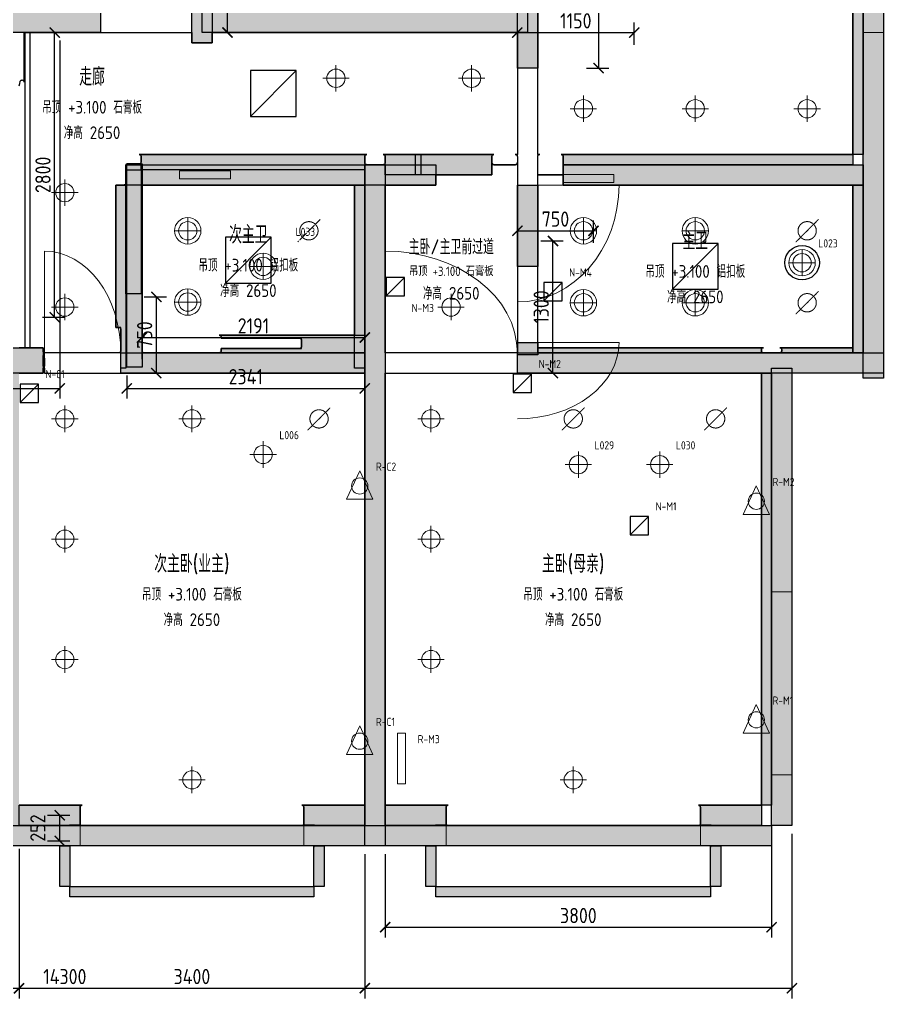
# Model space of a CAD drawing. Header units: millimetres. Extents: x -7810 to 34240, y -13747 to 15953.
# Drawn here: x 8005 to 16500, y -1700 to 7927 of the extents above; entities that cross this region are included whole.
import ezdxf
from ezdxf.enums import TextEntityAlignment as Align

# ---------------------------------------------------------------- set-up
doc = ezdxf.new("R2010")
doc.units = ezdxf.units.MM
doc.linetypes.add('DASHED', pattern=[1.524, 1.27, -0.254])
for name, color, linetype, lineweight in [('A-CEIL-ACCESS', 5, 'Continuous', 25), ('A-CEIL-ZONE', 7, 'Continuous', 25), ('A-DESIGN', 8, 'Continuous', 25), ('A-DIMS', 3, 'Continuous', 13), ('A-DOOR', 8, 'Continuous', 18), ('A-FLOR-LEVL', 7, 'Continuous', 18), ('A-LITE-ACCENT', 6, 'Continuous', 25), ('A-LITE-BASE', 2, 'Continuous', 18), ('A-LITE-NIGHT', 6, 'Continuous', 25), ('A-LITE-REMOVED', 8, 'DASHED', 13), ('A-LITE-TAG', 6, 'Continuous', 13), ('A-LITE-TASK', 30, 'Continuous', 18), ('A-REVIEW', 8, 'Continuous', 25), ('A-STAIR', 8, 'Continuous', 18), ('A-WALL', 8, 'Continuous', 25), ('A-WALL-FILL', 253, 'Continuous', 25), ('A-WINDOW', 8, 'Continuous', 18)]:
    doc.layers.add(name, color=color, linetype=linetype, lineweight=lineweight)
doc.styles.get("Standard").update_dxf_attribs({"font": 'gbenor.shx', "bigfont": 'gbcbig.shx'})
doc.dimstyles.new('CD50', dxfattribs={"dimtxt": 150, "dimasz": 100, "dimexe": 100, "dimexo": 80, "dimgap": 40, "dimtad": 1, "dimdec": 0, "dimtxsty": 'Standard', "dimblk": 'ARCHTICK', "dimcen": 2.5, "dimclrd": 3, "dimclre": 3, "dimclrt": 3, "dimazin": 3, "dimtfac": 1, "dimtmove": 0, "dimatfit": 3})

# ---------------------------------------------------------------- blocks, each defined once
blk = doc.blocks.new('SYM-DOOR-LEAF')
at = {"layer": 'A-DOOR'}
blk.add_line((0, 0), (0, 1000), dxfattribs=at)
blk.add_arc((0, 0), 1000, 0, 90, dxfattribs=at)
blk.add_attdef('SRC_ID', (0, -200), '', height=150)
blk = doc.blocks.new('_ARCHTICK')
at = {"color": 0, "linetype": 'BYBLOCK', "const_width": 0.15}
blk.add_lwpolyline([(-0.5, -0.5), (0.5, 0.5)], dxfattribs=at)

msp = doc.modelspace()

# ---------------------------------------------------------------- hatches: boundary and pattern name
at = {"layer": 'A-WALL-FILL'}
h = msp.add_hatch(color=256, dxfattribs=at)
h.dxf.hatch_style = 1
h.paths.add_polyline_path([(6900, 13400), (7000, 13400), (7000, 13200.2), (7269.5, 13200.2), (7799.9, 13200.2), (7799.9, 13118.1), (7799.9, 13002), (7800, 13002), (7800, 13400.2), (7799.9, 13400.2), (7799.9, 13820.2), (7879.9, 13820.2), (7879.9, 13900.2), (13019.9, 13900.2), (13019.9, 13820.2), (13099.9, 13820.2), (13099.9, 13600), (13100, 13600), (13100, 11801), (13100, 11800.2), (13264.2, 11800.2), (13499.9, 11800.2), (13499.9, 11700.2), (13541, 11700.2), (13599.9, 11700.2), (13599.9, 11346.6), (13599.9, 11183.3), (13599.9, 11105), (13599.3, 11105), (13595, 11105), (13595, 11104.4), (13595, 11100.2), (13595, 10977.1), (13595, 10900.2), (13347.4, 10900.2), (13100, 10900.2), (13100, 10900), (13700, 10900), (13700, 10700), (13100, 10700), (13100, 7451), (13100, 7450), (12900, 7450), (12900, 7451), (12900, 7800), (10901, 7800), (9949, 7800), (9900, 7800), (9900, 7700), (9700, 7700), (9700, 8000.2), (9700, 8250), (9699.9, 8250), (9699.9, 9243.1), (9699.9, 10700), (8000.1, 10700), (8000.1, 8000.1), (8000, 8000), (8799, 8000), (8800, 8000), (8800, 7800), (8799, 7800), (7900, 7800), (7800, 7800), (7800, 7999.9), (7790, 7999.9), (7749.9, 7999.9), (7749.9, 10898), (7749.9, 11100.1), (7749.9, 11700), (7800, 11700), (7900, 11700), (8000.1, 11700), (8000.1, 11100.2), (8601.4, 11100.2), (9699.9, 11100.2), (9699.9, 11029.4), (9699.9, 10900.2), (9785.6, 10900.2), (9899.9, 10900.2), (9899.9, 10900), (9900, 10900), (12900, 10900), (12900, 10999), (12900, 11100.2), (12899.9, 11100.2), (12899.9, 13400.2), (8199.9, 13400.2), (8199.9, 13235.9), (8199.9, 13000.2), (8035.6, 13000.2), (7999.8, 13000.2), (8000.1, 12999.9), (8000.1, 12649.9), (7900, 12649.9), (7900, 12551), (7900, 12550), (7800, 12550), (7800, 12551), (7800, 12649.9), (7790, 12649.9), (7749.9, 12649.9), (7749.9, 12999.9), (7790, 12999.9), (7790, 13000.2), (7430.3, 13000.2), (7000, 13000.2), (7000, 12950), (6900, 12950), (6900, 13000.2), (6899.9, 13000.2), (6899.9, 13082.3), (6899.9, 13200.2), (6900, 13200.2)])
h.paths.add_polyline_path([(9699.9, 10900.2), (9098.4, 10900.2), (8000.1, 10900.2), (8000.1, 10900), (9699.9, 10900)])
h.paths.add_polyline_path([(9900, 8000), (9949, 8000), (10901, 8000), (12900, 8000), (12900, 10700), (9900, 10700)])
h = msp.add_hatch(color=256, dxfattribs=at)
h.dxf.hatch_style = 1
h.paths.add_polyline_path([(15400, 0), (15400, 200.2), (15299.9, 200.2), (15299.9, 1721.7), (15299.9, 4450), (12901, 4450), (12900, 4450), (12900, 4630), (12900, 4650), (12900, 4749), (12900, 4750), (13100, 4750), (13100, 4749), (13100, 4700.2), (14042.8, 4700.2), (15299.9, 4700.2), (15299.9, 4650), (15499.9, 4650), (15499.9, 4700.2), (15747.6, 4700.2), (16199.9, 4700.2), (16199.9, 5172.5), (16199.9, 6300), (13350, 6300), (13350, 6500), (13350, 6600.2), (14428.5, 6600.2), (16199.9, 6600.2), (16199.9, 8121.7), (16199.9, 10700), (15600, 10700), (15600, 10900), (16300, 10900), (16500, 10900), (16500, 10801), (16500, 10700), (16500, 7799), (16500, 6401), (16500, 4650), (16500, 4499), (16500, 4450), (16500, 4400), (16300, 4400), (16300, 4450), (15600, 4450), (15600, 2301), (15600, 499), (15600, 0)])
h.paths.add_polyline_path([(16199.9, 6600.2), (16199.9, 6514.5), (16199.9, 6500), (16300, 6500), (16300, 6600.2)])
h = msp.add_hatch(color=256, dxfattribs=at)
h.dxf.hatch_style = 1
h.paths.add_polyline_path([(5499.9, 450), (2801, 450), (1500, 450), (1399, 450), (1300, 450), (1300, 650), (1300, 700.2), (1299.9, 700.2), (1299.9, 704.8), (1299.9, 705), (1299.9, 2300.2), (1300, 2300.2), (1300, 2400), (1300, 2560), (2700, 2560), (2700, 5399), (2700, 5400), (2900, 5400), (2900, 5399), (2900, 2810), (2900, 2560), (2900, 2400), (2900, 2300), (2700, 2300), (2700, 2400), (2699.9, 2400), (2699.9, 2300.2), (2124.9, 2300.2), (1500, 2300.2), (1500, 2200), (2050, 2200), (2050, 1650), (1500, 1650), (1500, 1300), (2050, 1300), (2050, 750), (1500, 750), (1500, 700.1), (1500.1, 700.1), (1772.8, 700.1), (2100.1, 700.1), (2100.1, 650), (2801, 650), (5099.9, 650), (5099.9, 700.1), (5281.8, 700.1), (5500.1, 700.1), (5500.1, 650), (5700, 650), (5700, 700.2), (5572.4, 700.2), (5572.4, 1130.3), (5572.4, 1400), (5700, 1400), (5900, 1400), (5900, 1399), (5900, 200.2), (6680.3, 200.2), (7449.9, 200.2), (7449.9, 293.9), (7449.9, 500.2), (7593.6, 500.2), (7799.9, 500.2), (7799.9, 1721.7), (7799.9, 4450), (7250, 4450), (7250, 3870), (7150, 3870), (7150, 4450), (5900, 4450), (5900, 3800), (5700, 3800), (5700, 4450), (5700, 4499.9), (5699.9, 4499.9), (5650, 4499.9), (5649.9, 4499.9), (5649.9, 4529.9), (5649.9, 4715.1), (5650, 4715.1), (5650, 5950), (5750, 5950), (5750, 4715.1), (5900.1, 4715.1), (5900.1, 4700.1), (5900.1, 4700), (7150, 4700), (7150, 7800), (7400, 7800), (7400, 4700), (7800, 4700), (7800, 5000), (7900, 5000), (7900, 4700), (8236, 4700), (8236, 4624.4), (8249.2, 4597.7), (8250, 4596.1), (8250, 4519.2), (8236, 4518.6), (8236, 4450), (8000, 4450), (8000, 200.2), (8212.2, 200.2), (8599.9, 200.2), (8599.9, 71), (8599.9, 25.8), (8599.9, 5), (8508.4, 5), (8495, 5), (8495, 4.4), (8495, 0.2), (8442.3, 0.2), (8387.6, 0.2), (8000, 0.2), (8000, 0), (8599, 0), (10801, 0), (11400, 0), (11400, 4450), (9001, 4450), (9000, 4450), (9000, 4500), (9000, 4650), (9000, 4900), (8950, 4900), (8950, 6300), (9049.9, 6300), (9049.9, 6450.2), (9050, 6450.2), (9050, 6500), (9059, 6500), (9059, 6507.2), (9123.3, 6507.2), (9199.9, 6507.2), (9199.9, 6514.5), (9199.9, 6600.2), (10142.8, 6600.2), (11399.9, 6600.2), (11399.9, 6535.9), (11399.9, 6500), (11400, 6500), (11599.9, 6500), (11599.9, 6600.2), (11749.9, 6600.2), (11949.9, 6600.2), (11949.9, 6600.1), (12650, 6600.1), (12650, 6399.9), (12100, 6399.9), (12100, 6300), (11600, 6300), (11600, 4900), (11600, 4200), (11600, 200.2), (11812.2, 200.2), (12199.9, 200.2), (12199.9, 71), (12199.9, 25.8), (12199.9, 5), (12108.4, 5), (12095, 5), (12095, 4.4), (12095, 0.2), (12042.3, 0.2), (11987.6, 0.2), (11600, 0.2), (11600, 0), (12199, 0), (14701, 0), (15400, 0), (15400, -200), (14899.9, -200), (14899.9, -212.1), (14899.9, -599.8), (14864.5, -599.8), (14799.9, -599.8), (14799.9, -247), (14799.9, -205), (14800.6, -205), (14805, -205), (14805, -200), (14701, -200), (12199, -200), (12095, -200), (12095, -205), (12095.6, -205), (12099.9, -205), (12099.9, -440.5), (12099.9, -599.8), (12064.5, -599.8), (11999.9, -599.8), (11999.9, -387.5), (11999.9, -200), (11600, -200), (11400, -200), (10999.9, -200), (10999.9, -212.1), (10999.9, -599.8), (10964.5, -599.8), (10899.9, -599.8), (10899.9, -247), (10899.9, -205), (10900.6, -205), (10905, -205), (10905, -200), (10801, -200), (8599, -200), (8495, -200), (8495, -205), (8495.6, -205), (8499.9, -205), (8499.9, -440.5), (8499.9, -599.8), (8464.5, -599.8), (8399.9, -599.8), (8399.9, -387.5), (8399.9, -200), (7201, -200), (6050, -200), (5380, -200), (5380, 0), (5700, 0), (5700, 0.2), (5499.9, 0.2)])
h.paths.add_polyline_path([(9209, 4810.2), (9209, 4793), (9209, 4750.2), (9209, 4693), (9209, 4650), (9988.1, 4650), (9988.1, 4693), (10326.6, 4693), (10777.9, 4693), (10777.9, 4735.9), (10777.9, 4793), (10439.4, 4793), (9988.1, 4793), (9988.1, 4805.9), (9988.1, 4823.1), (10326.6, 4823.1), (10777.9, 4823.1), (10791.6, 4823.1), (10809.9, 4823.1), (11062.8, 4823.1), (11300, 4823.1), (11300, 6300), (11241, 6300), (10499, 6300), (9209, 6300), (9209, 5785.4), (9209, 4823.1)])
h.paths.add_polyline_path([(9059, 4650), (9059, 5230.2), (9050, 5230.2), (9050, 4650)])
h.paths.add_polyline_path([(7800, 200.2), (7799.9, 200.2), (7799.9, 150.2), (7799.9, 118.1), (7799.9, 0.2), (7312, 0.2), (7105, 0.2), (7105, 1.9), (7105, 5), (6457.6, 5), (6095, 5), (6095, 3.3), (6095, 0.2), (5993.4, 0.2), (5900, 0.2), (5900, 0), (6050, 0), (7201, 0), (7800, 0)])
h = msp.add_hatch(color=256, dxfattribs=at)
h.dxf.hatch_style = 1
h.paths.add_polyline_path([(13100, 6299), (13100, 5501), (13100, 5500), (12900, 5500), (12900, 5501), (12900, 6299), (12900, 6300), (13100, 6300)])
h = msp.add_hatch(color=256, dxfattribs=at)
h.dxf.hatch_style = 1
h.paths.add_polyline_path([(10957.6, 0.2), (10905, 0.2), (10905, 0.8), (10905, 5), (10891.5, 5), (10799.9, 5), (10799.9, 25.8), (10799.9, 71), (10799.9, 200.2), (11012.2, 200.2), (11399.9, 200.2), (11399.9, 129.4), (11399.9, 0.2), (11012.2, 0.2)])
h = msp.add_hatch(color=256, dxfattribs=at)
h.dxf.hatch_style = 1
h.paths.add_polyline_path([(15299.9, 200.2), (15299.9, 129.4), (15299.9, 0.2), (14912.2, 0.2), (14857.6, 0.2), (14805, 0.2), (14805, 0.8), (14805, 5), (14791.5, 5), (14699.9, 5), (14699.9, 25.8), (14699.9, 71), (14699.9, 200.2), (14912.2, 200.2)])
h = msp.add_hatch(color=256, dxfattribs=at)
h.dxf.hatch_style = 1
h.paths.add_polyline_path([(8499.9, -599.8), (9349.1, -599.8), (10899.9, -599.8), (10899.9, -635.2), (10899.9, -699.8), (10050.7, -699.8), (8499.9, -699.8), (8499.9, -664.4)])
h = msp.add_hatch(color=256, dxfattribs=at)
h.dxf.hatch_style = 1
h.paths.add_polyline_path([(12099.9, -599.8), (13055.3, -599.8), (14799.9, -599.8), (14799.9, -635.2), (14799.9, -699.8), (13844.5, -699.8), (12099.9, -699.8), (12099.9, -664.4)])

# ---------------------------------------------------------------- linework, layer by layer
at = {"layer": 'A-CEIL-ACCESS'}
for p, q in [((10275, 6975), (10725, 7425)), ((10029, 5336), (10479, 5786)), ((14425, 5275), (14875, 5725))]:
    msp.add_line(p, q, dxfattribs=at)
for points in [[(10275, 6975), (10725, 6975), (10725, 7425), (10275, 7425)], [(10029, 5336), (10479, 5336), (10479, 5786), (10029, 5786)], [(14425, 5275), (14875, 5275), (14875, 5725), (14425, 5725)]]:
    msp.add_lwpolyline(points, close=True, dxfattribs=at)
at = {"layer": 'A-CEIL-ZONE'}
for points in [[(16199.9, 10699), (16199.9, 6601.2), (16199.9, 6601.1), (16199.9, 6601), (16199.9, 6600.9), (16199.8, 6600.8), (16199.8, 6600.7), (16199.7, 6600.6), (16199.7, 6600.6), (16199.6, 6600.5), (16199.5, 6600.4), (16199.5, 6600.4), (16199.4, 6600.3), (16199.3, 6600.3), (16199.2, 6600.2), (16199.1, 6600.2), (16199, 6600.2), (16198.9, 6600.2), (13350, 6600.2), (13350, 6600.2), (13350, 6600.2), (13350, 6600), (13330, 6600), (13332, 6599.9), (13333.9, 6599.6), (13335.8, 6599.1), (13337.7, 6598.5), (13339.4, 6597.6), (13341.1, 6596.6), (13342.7, 6595.5), (13344.1, 6594.1), (13345.5, 6592.7), (13346.6, 6591.1), (13347.6, 6589.4), (13348.5, 6587.7), (13349.1, 6585.8), (13349.6, 6583.9), (13349.9, 6582), (13350, 6580), (13350, 6520), (13350, 6400), (13100, 6400), (13100, 6520), (13100, 6580), (13100.1, 6582), (13100.4, 6583.9), (13100.9, 6585.8), (13101.5, 6587.7), (13102.4, 6589.4), (13103.4, 6591.1), (13104.5, 6592.7), (13105.9, 6594.1), (13107.3, 6595.5), (13108.9, 6596.6), (13110.6, 6597.6), (13112.3, 6598.5), (13114.2, 6599.1), (13116.1, 6599.6), (13118, 6599.9), (13120, 6600), (13100, 6600), (13100, 10699)], [(8000.3, 7275.1), (8006.5, 7299.9), (8006.5, 7300.1), (8010.5, 7317.5), (8011, 7319.4), (8011.7, 7321.2), (8012.6, 7323), (8013.6, 7324.6), (8014.8, 7326.1), (8016.2, 7327.6), (8017.6, 7328.8), (8019.2, 7330), (8020.9, 7330.9), (8022.7, 7331.7), (8024.5, 7332.3), (8026.4, 7332.8), (8028.4, 7333), (8030.3, 7333.1), (8032.2, 7333), (8034.2, 7332.7), (8036, 7332.2), (8037.9, 7331.5), (8039.6, 7330.6), (8041.3, 7329.6), (8042.8, 7328.5), (8044.2, 7327.1), (8045.5, 7325.7), (8046.7, 7324.1), (8047.7, 7322.4), (8048.5, 7320.7), (8049.2, 7318.9), (8049.6, 7317), (8049.9, 7315), (8050, 7313.1), (8050, 7800), (9699, 7800), (9699.1, 7800), (9699.2, 7800), (9699.3, 7800), (9699.4, 7799.9), (9699.5, 7799.9), (9699.6, 7799.8), (9699.6, 7799.8), (9699.7, 7799.7), (9699.8, 7799.6), (9699.8, 7799.6), (9699.9, 7799.5), (9699.9, 7799.4), (9700, 7799.3), (9700, 7799.2), (9700, 7799.1), (9700, 7799), (9700, 7700), (9700, 7700), (9700, 7700), (9900, 7700), (9900, 7700), (9900, 7700), (9900, 7799), (9900, 7799.1), (9900, 7799.2), (9900, 7799.3), (9900.1, 7799.4), (9900.1, 7799.5), (9900.2, 7799.6), (9900.2, 7799.6), (9900.3, 7799.7), (9900.4, 7799.8), (9900.4, 7799.8), (9900.5, 7799.9), (9900.6, 7799.9), (9900.7, 7800), (9900.8, 7800), (9900.9, 7800), (9901, 7800), (12899, 7800), (12899.1, 7800), (12899.2, 7800), (12899.3, 7800), (12899.4, 7799.9), (12899.5, 7799.9), (12899.6, 7799.8), (12899.6, 7799.8), (12899.7, 7799.7), (12899.8, 7799.6), (12899.8, 7799.6), (12899.9, 7799.5), (12899.9, 7799.4), (12900, 7799.3), (12900, 7799.2), (12900, 7799.1), (12900, 7799), (12900, 6600), (12880, 6600), (12882, 6599.9), (12883.9, 6599.6), (12885.8, 6599.1), (12887.7, 6598.5), (12889.4, 6597.6), (12891.1, 6596.6), (12892.7, 6595.5), (12894.1, 6594.1), (12895.5, 6592.7), (12896.6, 6591.1), (12897.6, 6589.4), (12898.5, 6587.7), (12899.1, 6585.8), (12899.6, 6583.9), (12899.9, 6582), (12900, 6580), (12900, 6520), (12899.9, 6518), (12899.6, 6516.1), (12899.1, 6514.2), (12898.5, 6512.3), (12897.6, 6510.6), (12896.6, 6508.9), (12895.5, 6507.3), (12894.1, 6505.9), (12892.7, 6504.5), (12891.1, 6503.4), (12889.4, 6502.4), (12887.7, 6501.5), (12885.8, 6500.9), (12883.9, 6500.4), (12882, 6500.1), (12880, 6500), (12670, 6500), (12668, 6500.1), (12666.1, 6500.4), (12664.2, 6500.9), (12662.3, 6501.5), (12660.6, 6502.4), (12658.9, 6503.4), (12657.3, 6504.5), (12655.9, 6505.9), (12654.5, 6507.3), (12653.4, 6508.9), (12652.4, 6510.6), (12651.5, 6512.3), (12650.9, 6514.2), (12650.4, 6516.1), (12650.1, 6518), (12650, 6520), (12650, 6580), (12650.1, 6582), (12650.4, 6583.9), (12650.9, 6585.8), (12651.5, 6587.7), (12652.4, 6589.4), (12653.4, 6591.1), (12654.5, 6592.7), (12655.9, 6594.1), (12657.3, 6595.5), (12658.9, 6596.6), (12660.6, 6597.6), (12662.3, 6598.5), (12664.2, 6599.1), (12666.1, 6599.6), (12668, 6599.9), (12670, 6600), (12650, 6600), (12650, 6600.1), (12650, 6600.1), (12650, 6600.1), (11950.3, 6600.1), (11950.2, 6600.1), (11950.1, 6600.1), (11950, 6600.2), (11949.9, 6600.2), (11949.9, 6600.2), (11949.9, 6600.2), (11599.9, 6600.2), (11599.9, 6600.2), (11599.9, 6600.2), (11599.9, 6600), (11579.9, 6600), (11581.9, 6599.9), (11583.8, 6599.6), (11585.7, 6599.1), (11587.6, 6598.5), (11589.3, 6597.6), (11591, 6596.6), (11592.6, 6595.5), (11594, 6594.1), (11595.4, 6592.7), (11596.5, 6591.1), (11597.5, 6589.4), (11598.4, 6587.7), (11599, 6585.8), (11599.5, 6583.9), (11599.8, 6582), (11599.9, 6580), (11599.9, 6520), (11599.8, 6518.1), (11599.5, 6516.1), (11599, 6514.2), (11598.4, 6512.4), (11597.5, 6510.6), (11596.5, 6508.9), (11595.4, 6507.4), (11594, 6505.9), (11592.6, 6504.6), (11591, 6503.4), (11589.3, 6502.4), (11587.6, 6501.6), (11585.7, 6500.9), (11583.8, 6500.4), (11581.9, 6500.1), (11579.9, 6500), (11419.9, 6500), (11417.9, 6500.1), (11416, 6500.4), (11414.1, 6500.9), (11412.2, 6501.5), (11410.5, 6502.4), (11408.8, 6503.4), (11407.2, 6504.5), (11405.8, 6505.9), (11404.4, 6507.3), (11403.3, 6508.9), (11402.3, 6510.6), (11401.4, 6512.3), (11400.8, 6514.2), (11400.3, 6516.1), (11400, 6518), (11399.9, 6520), (11399.9, 6580), (11400, 6582), (11400.3, 6583.9), (11400.8, 6585.8), (11401.4, 6587.7), (11402.3, 6589.4), (11403.3, 6591.1), (11404.4, 6592.7), (11405.8, 6594.1), (11407.2, 6595.5), (11408.8, 6596.6), (11410.5, 6597.6), (11412.2, 6598.5), (11414.1, 6599.1), (11416, 6599.6), (11417.9, 6599.9), (11419.9, 6600), (11399.9, 6600), (11399.9, 6600.2), (11399.9, 6600.2), (11399.9, 6600.2), (9199.9, 6600.2), (9199.9, 6600.2), (9199.9, 6600.2), (9199.9, 6600), (9179.9, 6600), (9181.9, 6599.9), (9183.8, 6599.6), (9185.7, 6599.1), (9187.6, 6598.5), (9189.3, 6597.6), (9191, 6596.6), (9192.6, 6595.5), (9194, 6594.1), (9195.4, 6592.7), (9196.5, 6591.1), (9197.5, 6589.4), (9198.4, 6587.7), (9199, 6585.8), (9199.5, 6583.9), (9199.8, 6582), (9199.9, 6580), (9199.9, 6527.2), (9199.8, 6525.3), (9199.5, 6523.3), (9199, 6521.4), (9198.4, 6519.6), (9197.5, 6517.8), (9196.5, 6516.1), (9195.4, 6514.6), (9194, 6513.1), (9192.6, 6511.8), (9191, 6510.6), (9189.3, 6509.6), (9187.6, 6508.8), (9185.7, 6508.1), (9183.8, 6507.6), (9181.9, 6507.3), (9179.9, 6507.2), (9059.3, 6507.2), (9059.3, 6507.2), (9059, 6507.2), (9058.8, 6506.9), (9057.9, 6505.7), (9056.5, 6504.2), (9054.9, 6502.8), (9053.1, 6501.6), (9051.3, 6500.5), (9050.8, 6500.4), (9050, 6500), (9050, 6499.5), (9050, 6451.9), (9049.9, 6450), (9049.9, 6449.9), (9049.9, 6449.9), (9049.9, 6320), (9049.8, 6318), (9049.5, 6316.1), (9049, 6314.2), (9048.4, 6312.3), (9047.5, 6310.6), (9046.5, 6308.9), (9045.4, 6307.3), (9044, 6305.9), (9042.6, 6304.5), (9041, 6303.4), (9039.3, 6302.4), (9037.6, 6301.5), (9035.7, 6300.9), (9033.8, 6300.4), (9031.9, 6300.1), (9029.9, 6300), (8950.3, 6300), (8950.3, 6300), (8950, 6300), (8950, 6299.7), (8950, 6299.7), (8950, 4900.3), (8950, 4900.3), (8950, 4900), (8950.3, 4900), (8950.3, 4900), (8980, 4900), (8982, 4899.9), (8983.9, 4899.6), (8985.8, 4899.1), (8987.7, 4898.5), (8989.4, 4897.6), (8991.1, 4896.6), (8992.7, 4895.5), (8994.1, 4894.1), (8995.5, 4892.7), (8996.6, 4891.1), (8997.6, 4889.4), (8998.5, 4887.7), (8999.1, 4885.8), (8999.6, 4883.9), (8999.9, 4882), (9000, 4880), (9000, 4670), (8999.9, 4668), (8999.6, 4666.1), (8999.1, 4664.2), (8998.5, 4662.3), (8997.6, 4660.6), (8996.6, 4658.9), (8995.5, 4657.3), (8994.1, 4655.9), (8992.7, 4654.5), (8991.1, 4653.4), (8989.4, 4652.4), (8987.7, 4651.5), (8985.8, 4650.9), (8983.9, 4650.4), (8982, 4650.1), (8980, 4650), (8256, 4650), (8254, 4650.1), (8252.1, 4650.4), (8250.2, 4650.9), (8248.3, 4651.5), (8246.6, 4652.4), (8244.9, 4653.4), (8243.3, 4654.5), (8241.9, 4655.9), (8240.5, 4657.3), (8239.4, 4658.9), (8238.4, 4660.6), (8237.5, 4662.3), (8236.9, 4664.2), (8236.4, 4666.1), (8236.1, 4668), (8236, 4670), (8236, 4699.7), (8236, 4699.7), (8236, 4700), (8235.7, 4700), (8235.7, 4700), (8000, 4700)], [(8001, 4450), (8236, 4450), (8236, 4450), (8236, 4450), (8236, 4500), (8250, 4500), (8250, 4450), (8250, 4450), (8250, 4450), (11399, 4450), (11399.1, 4450), (11399.2, 4450), (11399.3, 4450), (11399.4, 4449.9), (11399.5, 4449.9), (11399.6, 4449.8), (11399.6, 4449.8), (11399.7, 4449.7), (11399.8, 4449.6), (11399.8, 4449.6), (11399.9, 4449.5), (11399.9, 4449.4), (11400, 4449.3), (11400, 4449.2), (11400, 4449.1), (11400, 4449), (11400, 201.2), (11400, 201.1), (11400, 201), (11400, 200.9), (11399.9, 200.8), (11399.9, 200.7), (11399.8, 200.6), (11399.8, 200.6), (11399.7, 200.5), (11399.6, 200.4), (11399.6, 200.4), (11399.5, 200.3), (11399.4, 200.3), (11399.3, 200.2), (11399.2, 200.2), (11399.1, 200.2), (11399, 200.2), (10799.9, 200.2), (10799.9, 200.2), (10799.9, 200.2), (10799.9, 200), (10779.9, 200), (10781.9, 199.9), (10783.8, 199.6), (10785.7, 199.1), (10787.6, 198.5), (10789.3, 197.6), (10791, 196.6), (10792.6, 195.5), (10794, 194.1), (10795.4, 192.7), (10796.5, 191.1), (10797.5, 189.4), (10798.4, 187.7), (10799, 185.8), (10799.5, 183.9), (10799.8, 182), (10799.9, 180), (10799.9, 20), (10799.8, 18), (10799.5, 16.1), (10799, 14.2), (10798.4, 12.3), (10797.5, 10.6), (10796.5, 8.9), (10795.4, 7.3), (10794, 5.9), (10792.6, 4.5), (10791, 3.4), (10789.3, 2.4), (10787.6, 1.5), (10785.7, 0.9), (10783.8, 0.4), (10781.9, 0.1), (10779.9, 0), (8619.9, 0), (8617.9, 0.1), (8616, 0.4), (8614.1, 0.9), (8612.2, 1.5), (8610.5, 2.4), (8608.8, 3.4), (8607.2, 4.5), (8605.8, 5.9), (8604.4, 7.3), (8603.3, 8.9), (8602.3, 10.6), (8601.4, 12.3), (8600.8, 14.2), (8600.3, 16.1), (8600, 18), (8599.9, 20), (8599.9, 180), (8600, 182), (8600.3, 183.9), (8600.8, 185.8), (8601.4, 187.7), (8602.3, 189.4), (8603.3, 191.1), (8604.4, 192.7), (8605.8, 194.1), (8607.2, 195.5), (8608.8, 196.6), (8610.5, 197.6), (8612.2, 198.5), (8614.1, 199.1), (8616, 199.6), (8617.9, 199.9), (8619.9, 200), (8599.9, 200), (8599.9, 200.2), (8599.9, 200.2), (8599.9, 200.2), (8001, 200.2)]]:
    msp.add_lwpolyline(points, dxfattribs=at)
for points in [[(12900, 4650.9), (12900, 4650.8), (12900, 4650.7), (12899.9, 4650.6), (12899.9, 4650.5), (12899.8, 4650.4), (12899.8, 4650.4), (12899.7, 4650.3), (12899.6, 4650.2), (12899.6, 4650.2), (12899.5, 4650.1), (12899.4, 4650.1), (12899.3, 4650), (12899.2, 4650), (12899.1, 4650), (12899, 4650), (11601, 4650), (11600.9, 4650), (11600.8, 4650), (11600.7, 4650), (11600.6, 4650.1), (11600.5, 4650.1), (11600.4, 4650.2), (11600.4, 4650.2), (11600.3, 4650.3), (11600.2, 4650.4), (11600.2, 4650.4), (11600.1, 4650.5), (11600.1, 4650.6), (11600, 4650.7), (11600, 4650.8), (11600, 4650.9), (11600, 4651), (11600, 6299), (11600, 6299.1), (11600, 6299.2), (11600, 6299.3), (11600.1, 6299.4), (11600.1, 6299.5), (11600.2, 6299.6), (11600.2, 6299.6), (11600.3, 6299.7), (11600.4, 6299.8), (11600.4, 6299.8), (11600.5, 6299.9), (11600.6, 6299.9), (11600.7, 6300), (11600.8, 6300), (11600.9, 6300), (11601, 6300), (12100, 6300), (12100, 6300), (12100, 6300), (12100, 6398.9), (12100, 6399), (12100, 6399.1), (12100, 6399.2), (12100.1, 6399.3), (12100.1, 6399.4), (12100.2, 6399.5), (12100.2, 6399.5), (12100.3, 6399.6), (12100.4, 6399.7), (12100.4, 6399.7), (12100.5, 6399.8), (12100.6, 6399.8), (12100.7, 6399.9), (12100.8, 6399.9), (12100.9, 6399.9), (12101, 6399.9), (12650, 6399.9), (12650, 6399.9), (12650, 6399.9), (12650, 6520), (12650.1, 6518), (12650.4, 6516.1), (12650.9, 6514.2), (12651.5, 6512.3), (12652.4, 6510.6), (12653.4, 6508.9), (12654.5, 6507.3), (12655.9, 6505.9), (12657.3, 6504.5), (12658.9, 6503.4), (12660.6, 6502.4), (12662.3, 6501.5), (12664.2, 6500.9), (12666.1, 6500.4), (12668, 6500.1), (12670, 6500), (12880, 6500), (12882, 6500.1), (12883.9, 6500.4), (12885.8, 6500.9), (12887.7, 6501.5), (12889.4, 6502.4), (12891.1, 6503.4), (12892.7, 6504.5), (12894.1, 6505.9), (12895.5, 6507.3), (12896.6, 6508.9), (12897.6, 6510.6), (12898.5, 6512.3), (12899.1, 6514.2), (12899.6, 6516.1), (12899.9, 6518), (12900, 6520), (12900, 4651)], [(15316, 4650.4), (15314.1, 4650.9), (15312.2, 4651.5), (15310.5, 4652.4), (15308.8, 4653.4), (15307.2, 4654.5), (15305.8, 4655.9), (15304.4, 4657.3), (15303.3, 4658.9), (15302.3, 4660.6), (15301.4, 4662.3), (15300.8, 4664.2), (15300.3, 4666.1), (15300, 4668), (15299.9, 4670), (15299.9, 4680), (15300, 4682), (15300.3, 4683.9), (15300.8, 4685.8), (15301.4, 4687.7), (15302.3, 4689.4), (15303.3, 4691.1), (15304.4, 4692.7), (15305.8, 4694.1), (15307.2, 4695.5), (15308.8, 4696.6), (15310.5, 4697.6), (15312.2, 4698.5), (15314.1, 4699.1), (15316, 4699.6), (15317.9, 4699.9), (15319.9, 4700), (15299.9, 4700), (15299.9, 4700.2), (15299.9, 4700.2), (15299.9, 4700.2), (13101, 4700.2), (13100.9, 4700.2), (13100.8, 4700.2), (13100.7, 4700.2), (13100.6, 4700.3), (13100.5, 4700.3), (13100.4, 4700.4), (13100.4, 4700.4), (13100.3, 4700.5), (13100.2, 4700.6), (13100.2, 4700.6), (13100.1, 4700.7), (13100.1, 4700.8), (13100, 4700.9), (13100, 4701), (13100, 4701.1), (13100, 4701.2), (13100, 6400), (13350, 6400), (13350, 6300), (13350, 6300), (13350, 6300), (16198.9, 6300), (16199, 6300), (16199.1, 6300), (16199.2, 6300), (16199.3, 6299.9), (16199.4, 6299.9), (16199.5, 6299.8), (16199.5, 6299.8), (16199.6, 6299.7), (16199.7, 6299.6), (16199.7, 6299.6), (16199.8, 6299.5), (16199.8, 6299.4), (16199.9, 6299.3), (16199.9, 6299.2), (16199.9, 6299.1), (16199.9, 6299), (16199.9, 4701.2), (16199.9, 4701.1), (16199.9, 4701), (16199.9, 4700.9), (16199.8, 4700.8), (16199.8, 4700.7), (16199.7, 4700.6), (16199.7, 4700.6), (16199.6, 4700.5), (16199.5, 4700.4), (16199.5, 4700.4), (16199.4, 4700.3), (16199.3, 4700.3), (16199.2, 4700.2), (16199.1, 4700.2), (16199, 4700.2), (16198.9, 4700.2), (15499.9, 4700.2), (15499.9, 4700.2), (15499.9, 4700.2), (15499.9, 4700), (15479.9, 4700), (15481.9, 4699.9), (15483.8, 4699.6), (15485.7, 4699.1), (15487.6, 4698.5), (15489.3, 4697.6), (15491, 4696.6), (15492.6, 4695.5), (15494, 4694.1), (15495.4, 4692.7), (15496.5, 4691.1), (15497.5, 4689.4), (15498.4, 4687.7), (15499, 4685.8), (15499.5, 4683.9), (15499.8, 4682), (15499.9, 4680), (15499.9, 4670), (15499.8, 4668.1), (15499.5, 4666.1), (15499, 4664.2), (15498.4, 4662.4), (15497.5, 4660.6), (15496.5, 4658.9), (15495.4, 4657.4), (15494, 4655.9), (15492.6, 4654.6), (15491, 4653.4), (15489.3, 4652.4), (15487.6, 4651.6), (15485.7, 4650.9), (15483.8, 4650.4), (15481.9, 4650.1), (15479.9, 4650), (15319.9, 4650), (15317.9, 4650.1)], [(9225.1, 4650.4), (9223.2, 4650.9), (9221.3, 4651.5), (9219.6, 4652.4), (9217.9, 4653.4), (9216.3, 4654.5), (9214.9, 4655.9), (9213.5, 4657.3), (9212.4, 4658.9), (9211.4, 4660.6), (9210.5, 4662.3), (9209.9, 4664.2), (9209.4, 4666.1), (9209.1, 4668), (9209, 4670), (9209, 4803), (9209.1, 4805), (9209.4, 4806.9), (9209.9, 4808.8), (9210.5, 4810.7), (9211.4, 4812.4), (9212.4, 4814.1), (9213.5, 4815.7), (9214.9, 4817.1), (9216.3, 4818.5), (9217.9, 4819.6), (9219.6, 4820.6), (9221.3, 4821.5), (9223.2, 4822.1), (9225.1, 4822.6), (9227, 4822.9), (9229, 4823), (9209, 4823), (9209, 6299), (9209, 6299.1), (9209, 6299.2), (9209, 6299.3), (9209.1, 6299.4), (9209.1, 6299.5), (9209.2, 6299.6), (9209.2, 6299.6), (9209.3, 6299.7), (9209.4, 6299.8), (9209.4, 6299.8), (9209.5, 6299.9), (9209.6, 6299.9), (9209.7, 6300), (9209.8, 6300), (9209.9, 6300), (9210, 6300), (11299, 6300), (11299.1, 6300), (11299.2, 6300), (11299.3, 6300), (11299.4, 6299.9), (11299.5, 6299.9), (11299.6, 6299.8), (11299.6, 6299.8), (11299.7, 6299.7), (11299.8, 6299.6), (11299.8, 6299.6), (11299.9, 6299.5), (11299.9, 6299.4), (11300, 6299.3), (11300, 6299.2), (11300, 6299.1), (11300, 6299), (11300, 4824.1), (11300, 4824), (11300, 4823.9), (11300, 4823.8), (11299.9, 4823.7), (11299.9, 4823.6), (11299.8, 4823.5), (11299.8, 4823.5), (11299.7, 4823.4), (11299.6, 4823.3), (11299.6, 4823.3), (11299.5, 4823.2), (11299.4, 4823.2), (11299.3, 4823.1), (11299.2, 4823.1), (11299.1, 4823.1), (11299, 4823.1), (9988.1, 4823.1), (9988.1, 4823.1), (9988.1, 4823.1), (9988.1, 4823), (9968.1, 4823), (9970.1, 4822.9), (9972, 4822.6), (9973.9, 4822.1), (9975.8, 4821.5), (9977.5, 4820.6), (9979.2, 4819.6), (9980.8, 4818.5), (9982.2, 4817.1), (9983.6, 4815.7), (9984.7, 4814.1), (9985.7, 4812.4), (9986.6, 4810.7), (9987.2, 4808.8), (9987.7, 4806.9), (9988, 4805), (9988.1, 4803), (9988.1, 4793.3), (9988.1, 4793.3), (9988.1, 4793), (9988.4, 4793), (9988.4, 4793), (10757.9, 4793), (10759.9, 4792.9), (10761.8, 4792.6), (10763.7, 4792.1), (10765.6, 4791.5), (10767.3, 4790.6), (10769, 4789.6), (10770.6, 4788.5), (10772, 4787.1), (10773.4, 4785.7), (10774.5, 4784.1), (10775.5, 4782.4), (10776.4, 4780.7), (10777, 4778.8), (10777.5, 4776.9), (10777.8, 4775), (10777.9, 4773), (10777.9, 4713), (10777.8, 4711), (10777.5, 4709.1), (10777, 4707.2), (10776.4, 4705.3), (10775.5, 4703.6), (10774.5, 4701.9), (10773.4, 4700.3), (10772, 4698.9), (10770.6, 4697.5), (10769, 4696.4), (10767.3, 4695.4), (10765.6, 4694.5), (10763.7, 4693.9), (10761.8, 4693.4), (10759.9, 4693.1), (10757.9, 4693), (9988.4, 4693), (9988.4, 4693), (9988.1, 4693), (9988.1, 4692.7), (9988.1, 4692.7), (9988.1, 4670), (9988, 4668), (9987.7, 4666.1), (9987.2, 4664.2), (9986.6, 4662.3), (9985.7, 4660.6), (9984.7, 4658.9), (9983.6, 4657.3), (9982.2, 4655.9), (9980.8, 4654.5), (9979.2, 4653.4), (9977.5, 4652.4), (9975.8, 4651.5), (9973.9, 4650.9), (9972, 4650.4), (9970.1, 4650.1), (9968.1, 4650), (9229, 4650), (9227, 4650.1)], [(12216, 0.4), (12214.1, 0.9), (12212.2, 1.5), (12210.5, 2.4), (12208.8, 3.4), (12207.2, 4.5), (12205.8, 5.9), (12204.4, 7.3), (12203.3, 8.9), (12202.3, 10.6), (12201.4, 12.3), (12200.8, 14.2), (12200.3, 16.1), (12200, 18), (12199.9, 20), (12199.9, 180), (12200, 182), (12200.3, 183.9), (12200.8, 185.8), (12201.4, 187.7), (12202.3, 189.4), (12203.3, 191.1), (12204.4, 192.7), (12205.8, 194.1), (12207.2, 195.5), (12208.8, 196.6), (12210.5, 197.6), (12212.2, 198.5), (12214.1, 199.1), (12216, 199.6), (12217.9, 199.9), (12219.9, 200), (12199.9, 200), (12199.9, 200.2), (12199.9, 200.2), (12199.9, 200.2), (11601, 200.2), (11600.9, 200.2), (11600.8, 200.2), (11600.7, 200.2), (11600.6, 200.3), (11600.5, 200.3), (11600.4, 200.4), (11600.4, 200.4), (11600.3, 200.5), (11600.2, 200.6), (11600.2, 200.6), (11600.1, 200.7), (11600.1, 200.8), (11600, 200.9), (11600, 201), (11600, 201.1), (11600, 201.2), (11600, 4449), (11600, 4449.1), (11600, 4449.2), (11600, 4449.3), (11600.1, 4449.4), (11600.1, 4449.5), (11600.2, 4449.6), (11600.2, 4449.6), (11600.3, 4449.7), (11600.4, 4449.8), (11600.4, 4449.8), (11600.5, 4449.9), (11600.6, 4449.9), (11600.7, 4450), (11600.8, 4450), (11600.9, 4450), (11601, 4450), (15298.9, 4450), (15299, 4450), (15299.1, 4450), (15299.2, 4450), (15299.3, 4449.9), (15299.4, 4449.9), (15299.5, 4449.8), (15299.5, 4449.8), (15299.6, 4449.7), (15299.7, 4449.6), (15299.7, 4449.6), (15299.8, 4449.5), (15299.8, 4449.4), (15299.9, 4449.3), (15299.9, 4449.2), (15299.9, 4449.1), (15299.9, 4449), (15299.9, 201.2), (15299.9, 201.1), (15299.9, 201), (15299.9, 200.9), (15299.8, 200.8), (15299.8, 200.7), (15299.7, 200.6), (15299.7, 200.6), (15299.6, 200.5), (15299.5, 200.4), (15299.5, 200.4), (15299.4, 200.3), (15299.3, 200.3), (15299.2, 200.2), (15299.1, 200.2), (15299, 200.2), (15298.9, 200.2), (14699.9, 200.2), (14699.9, 200.2), (14699.9, 200.2), (14699.9, 200), (14679.9, 200), (14681.9, 199.9), (14683.8, 199.6), (14685.7, 199.1), (14687.6, 198.5), (14689.3, 197.6), (14691, 196.6), (14692.6, 195.5), (14694, 194.1), (14695.4, 192.7), (14696.5, 191.1), (14697.5, 189.4), (14698.4, 187.7), (14699, 185.8), (14699.5, 183.9), (14699.8, 182), (14699.9, 180), (14699.9, 20), (14699.8, 18), (14699.5, 16.1), (14699, 14.2), (14698.4, 12.3), (14697.5, 10.6), (14696.5, 8.9), (14695.4, 7.3), (14694, 5.9), (14692.6, 4.5), (14691, 3.4), (14689.3, 2.4), (14687.6, 1.5), (14685.7, 0.9), (14683.8, 0.4), (14681.9, 0.1), (14679.9, 0), (12219.9, 0), (12217.9, 0.1)]]:
    msp.add_lwpolyline(points, close=True, dxfattribs=at)
at = {"layer": 'A-DESIGN'}
for points in [[(16199.9, 8121.7), (16199.9, 10700), (16300, 10700), (16300, 7799), (16300, 6600.2), (16199.9, 6600.2), (16199.9, 8121.7)], [(9199.9, 6450.2), (9199.9, 6514.5), (9199.9, 6600.2), (10142.8, 6600.2), (11399.9, 6600.2), (11399.9, 6535.9), (11399.9, 6450.2), (10457, 6450.2)], [(11599.9, 6400.2), (11599.9, 6485.9), (11599.9, 6600.2), (11749.9, 6600.2), (11949.9, 6600.2), (11949.9, 6514.5), (11949.9, 6400.2), (11799.9, 6400.2)], [(11900, 6399.9), (11900, 6600.1), (12650, 6600.1), (12650, 6399.9)], [(16199.9, 6600.2), (16199.9, 6514.5), (16199.9, 6500), (13350, 6500), (13350, 6600.2), (14428.5, 6600.2), (16199.9, 6600.2)], [(9209, 4507.2), (9144.7, 4507.2), (9059, 4507.2), (9059, 5364.4), (9059, 6507.2), (9123.3, 6507.2), (9209, 6507.2), (9209, 5785.4), (9209, 4823.1), (9209, 4810.2), (9209, 4793), (9209, 4750.2), (9209, 4693), (9209, 4620.6), (9209, 4524), (9209, 4516.8)], [(9199.9, 5230.2), (9114.2, 5230.2), (9049.9, 5230.2), (9049.9, 5927.3), (9049.9, 6450.2), (9135.6, 6450.2), (9199.9, 6450.2), (9199.9, 5753.1)], [(16199.9, 5172.5), (16199.9, 6300), (16300, 6300), (16300, 4650), (16199.9, 4650), (16199.9, 5172.5)], [(9988.1, 4805.9), (9988.1, 4823.1), (10326.6, 4823.1), (10777.9, 4823.1), (10791.6, 4823.1), (10809.9, 4823.1), (11062.8, 4823.1), (11399.9, 4823.1), (11399.9, 4694.9), (11399.9, 4650), (9988.1, 4650), (9988.1, 4693), (10326.6, 4693), (10777.9, 4693), (10777.9, 4735.9), (10777.9, 4793), (10439.4, 4793), (9988.1, 4793), (9988.1, 4805.9)], [(8249.2, 4597.7), (8250, 4596.1), (8250, 4519.2), (8236, 4518.6), (8236, 4624.4), (8249.2, 4597.7)], [(14042.8, 4700.2), (15299.9, 4700.2), (15299.9, 4650), (13100, 4650), (13100, 4700.2), (14042.8, 4700.2)], [(15499.9, 4700.2), (15747.6, 4700.2), (16199.9, 4700.2), (16199.9, 4650), (15499.9, 4650), (15499.9, 4700.2)], [(8399.9, -387.5), (8399.9, -200), (8495, -200), (8495, -205), (8495.6, -205), (8499.9, -205), (8499.9, -440.5), (8499.9, -599.8), (8464.5, -599.8), (8399.9, -599.8), (8399.9, -387.5)], [(10899.9, -205), (10900.6, -205), (10905, -205), (10905, -200), (10999.9, -200), (10999.9, -212.1), (10999.9, -599.8), (10964.5, -599.8), (10899.9, -599.8), (10899.9, -247), (10899.9, -205)], [(11999.9, -387.5), (11999.9, -200), (12095, -200), (12095, -205), (12095.6, -205), (12099.9, -205), (12099.9, -440.5), (12099.9, -599.8), (12064.5, -599.8), (11999.9, -599.8), (11999.9, -387.5)], [(14799.9, -205), (14800.6, -205), (14805, -205), (14805, -200), (14899.9, -200), (14899.9, -212.1), (14899.9, -599.8), (14864.5, -599.8), (14799.9, -599.8), (14799.9, -247), (14799.9, -205)], [(8499.9, -699.8), (8499.9, -664.4), (8499.9, -599.8), (9349.1, -599.8), (10899.9, -599.8), (10899.9, -635.2), (10899.9, -699.8), (10050.7, -699.8)], [(12099.9, -699.8), (12099.9, -664.4), (12099.9, -599.8), (13055.3, -599.8), (14799.9, -599.8), (14799.9, -635.2), (14799.9, -699.8), (13844.5, -699.8)]]:
    msp.add_lwpolyline(points, close=True, dxfattribs=at)
at = {"layer": 'A-DOOR'}
for points in [[(8800, 7800), (9700, 7800), (9700, 8000), (8800, 8000)], [(12900, 6300), (13100, 6300), (13100, 7450), (12900, 7450)], [(12900, 4750), (13100, 4750), (13100, 5500), (12900, 5500)], [(8250, 4450), (9000, 4450), (9000, 4650), (8250, 4650)], [(11600, 4450), (12900, 4450), (12900, 4650), (11600, 4650)]]:
    msp.add_lwpolyline(points, close=True, dxfattribs=at)
at = {"layer": 'A-LITE-ACCENT'}
for p, q in [((8059, 4699), (8059, 7801)), ((8109, 4699), (8109, 7801))]:
    msp.add_line(p, q, dxfattribs=at)
at = {"layer": 'A-LITE-BASE'}
for p, q in [((11116, 7220), (11116, 7480)), ((12450, 7220), (12450, 7480)), ((10986, 7350), (11246, 7350)), ((12320, 7350), (12580, 7350)), ((13550, 6920), (13550, 7180)), ((14650, 6920), (14650, 7180)), ((15750, 6920), (15750, 7180)), ((13420, 7050), (13680, 7050)), ((14520, 7050), (14780, 7050)), ((15620, 7050), (15880, 7050)), ((8450, 6095), (8450, 6355)), ((8320, 6225), (8580, 6225)), ((9659, 5720), (9659, 5980)), ((13550, 5720), (13550, 5980)), ((14650, 5720), (14650, 5980)), ((9529, 5850), (9789, 5850)), ((13420, 5850), (13680, 5850)), ((14520, 5850), (14780, 5850)), ((10400, 5370), (10400, 5630)), ((15700, 5406), (15700, 5666)), ((10270, 5500), (10530, 5500)), ((15570, 5536), (15830, 5536)), ((8450, 4970), (8450, 5230)), ((9659, 5019), (9659, 5279)), ((12248, 4970), (12248, 5230)), ((13550, 5012), (13550, 5272)), ((14650, 5012), (14650, 5272)), ((9529, 5149), (9789, 5149)), ((13420, 5142), (13680, 5142)), ((14520, 5142), (14780, 5142)), ((8320, 5100), (8580, 5100)), ((12118, 5100), (12378, 5100)), ((8450, 3870), (8450, 4130)), ((9700, 3870), (9700, 4130)), ((12050, 3870), (12050, 4130)), ((8320, 4000), (8580, 4000)), ((9570, 4000), (9830, 4000)), ((11920, 4000), (12180, 4000)), ((10400, 3520), (10400, 3780)), ((13500, 3420), (13500, 3680)), ((14300, 3420), (14300, 3680)), ((10270, 3650), (10530, 3650)), ((13370, 3550), (13630, 3550)), ((14170, 3550), (14430, 3550)), ((8450, 2687), (8450, 2947)), ((12050, 2687), (12050, 2947)), ((8320, 2817), (8580, 2817)), ((11920, 2817), (12180, 2817)), ((8450, 1503), (8450, 1763)), ((12050, 1503), (12050, 1763)), ((8320, 1633), (8580, 1633)), ((11920, 1633), (12180, 1633)), ((9700, 320), (9700, 580)), ((13450, 320), (13450, 580)), ((9570, 450), (9830, 450)), ((13320, 450), (13580, 450))]:
    msp.add_line(p, q, dxfattribs=at)
for centre, radius in [((11116, 7350), 90), ((12450, 7350), 90), ((13550, 7050), 90), ((14650, 7050), 90), ((15750, 7050), 90), ((8450, 6225), 90), ((9659, 5850), 130), ((13550, 5850), 130), ((14650, 5850), 130), ((9659, 5850), 90), ((13550, 5850), 90), ((14650, 5850), 90), ((10400, 5500), 130), ((10400, 5500), 90), ((15700, 5536), 130), ((15700, 5536), 90), ((9659, 5149), 130), ((9659, 5149), 90), ((13550, 5142), 130), ((13550, 5142), 90), ((14650, 5142), 130), ((14650, 5142), 90), ((8450, 5100), 90), ((12248, 5100), 90), ((8450, 4000), 90), ((9700, 4000), 90), ((12050, 4000), 90), ((10400, 3650), 90), ((13500, 3550), 90), ((14300, 3550), 90), ((8450, 2817), 90), ((12050, 2817), 90), ((8450, 1633), 90), ((12050, 1633), 90), ((9700, 450), 90), ((13450, 450), 90)]:
    msp.add_circle(centre, radius, dxfattribs=at)
at = {"layer": 'A-LITE-NIGHT'}
for p, q in [((11610, 5210), (11790, 5390)), ((13160, 5160), (13340, 5340)), ((12860, 4260), (13040, 4440)), ((8010, 4160), (8190, 4340)), ((14010, 2860), (14190, 3040))]:
    msp.add_line(p, q, dxfattribs=at)
for points in [[(11610, 5210), (11790, 5210), (11790, 5390), (11610, 5390)], [(13160, 5160), (13340, 5160), (13340, 5340), (13160, 5340)], [(12860, 4260), (13040, 4260), (13040, 4440), (12860, 4440)], [(8010, 4160), (8190, 4160), (8190, 4340), (8010, 4340)], [(14010, 2860), (14190, 2860), (14190, 3040), (14010, 3040)]]:
    msp.add_lwpolyline(points, close=True, dxfattribs=at)
at = {"layer": 'A-LITE-REMOVED'}
for p, q in [((10740, 5740), (10960, 5960)), ((15640, 5740), (15860, 5960)), ((15640, 5032), (15860, 5252)), ((10840, 3890), (11060, 4110)), ((13340, 3890), (13560, 4110)), ((14740, 3890), (14960, 4110))]:
    msp.add_line(p, q, dxfattribs=at)
for centre in [(10850, 5850), (15750, 5850), (15750, 5142), (10950, 4000), (13450, 4000), (14850, 4000)]:
    msp.add_circle(centre, 90, dxfattribs=at)
at = {"layer": 'A-LITE-TASK'}
for points in [[(9578, 6361), (10078, 6361), (10078, 6441), (9578, 6441)], [(13349, 6324), (13849, 6324), (13849, 6404), (13349, 6404)], [(11220, 3210), (11480, 3210), (11350, 3490)], [(15120, 3060), (15380, 3060), (15250, 3340)], [(15120, 910), (15380, 910), (15250, 1190)], [(11220, 700), (11480, 700), (11350, 980)], [(11720, 410), (11800, 410), (11800, 910), (11720, 910)]]:
    msp.add_lwpolyline(points, close=True, dxfattribs=at)
for centre in [(11350, 3340), (15250, 3190), (15250, 1040), (11350, 830)]:
    msp.add_circle(centre, 80, dxfattribs=at)
at = {"layer": 'A-REVIEW'}
for points in [[(10499, 6300), (9050, 6300), (9050, 6500), (10499, 6500), (11241, 6500), (11400, 6500), (11400, 6300), (11241, 6300)], [(12100, 6300), (11400, 6300), (11400, 6500), (12100, 6500)], [(9000, 4500), (9000, 4900), (8950, 4900), (8950, 6300), (9050, 6300), (9050, 4500)], [(11400, 4500), (11300, 4500), (11300, 6300), (11400, 6300)], [(15299.9, 1721.7), (15299.9, 4450), (15400, 4450), (15400, 2301), (15400, 499), (15400, 200.2), (15299.9, 200.2), (15299.9, 1721.7)], [(7999.9, 0.2), (7999.9, 71), (7999.9, 200.2), (8212.2, 200.2), (8599.9, 200.2), (8599.9, 71), (8599.9, 25.8), (8599.9, 5), (8508.4, 5), (8495, 5), (8495, 4.4), (8495, 0.2), (8442.3, 0.2), (8387.6, 0.2)], [(10799.9, 71), (10799.9, 200.2), (11012.2, 200.2), (11399.9, 200.2), (11399.9, 129.4), (11399.9, 0.2), (11012.2, 0.2), (10957.6, 0.2), (10905, 0.2), (10905, 0.8), (10905, 5), (10891.5, 5), (10799.9, 5), (10799.9, 25.8)], [(11599.9, 0.2), (11599.9, 71), (11599.9, 200.2), (11812.2, 200.2), (12199.9, 200.2), (12199.9, 71), (12199.9, 25.8), (12199.9, 5), (12108.4, 5), (12095, 5), (12095, 4.4), (12095, 0.2), (12042.3, 0.2), (11987.6, 0.2)], [(14699.9, 71), (14699.9, 200.2), (14912.2, 200.2), (15299.9, 200.2), (15299.9, 129.4), (15299.9, 0.2), (14912.2, 0.2), (14857.6, 0.2), (14805, 0.2), (14805, 0.8), (14805, 5), (14791.5, 5), (14699.9, 5), (14699.9, 25.8)]]:
    msp.add_lwpolyline(points, close=True, dxfattribs=at)
msp.add_circle((15700, 5536), 170, dxfattribs=at)
at = {"layer": 'A-STAIR'}
msp.add_lwpolyline([(7700, 7800), (8049.9, 7800)], dxfattribs=at)
at = {"layer": 'A-WALL'}
for points in [[(12900, 13600), (13100, 13600), (13100, 11801), (13100, 10999), (13100, 7451), (13100, 7450), (12900, 7450), (12900, 7451), (12900, 10999), (12900, 11801)], [(9700, 7700), (9700, 8250), (9700, 10900), (9900, 10900), (9900, 7700)], [(16300, 10801), (16300, 10900), (16500, 10900), (16500, 10801), (16500, 7799), (16500, 6401), (16500, 4499), (16500, 4400), (16300, 4400), (16300, 4499), (16300, 6401), (16300, 7799)], [(7900, 7800), (7900, 8000), (8799, 8000), (8800, 8000), (8800, 7800), (8799, 7800)], [(9949, 7800), (9800, 7800), (9800, 8000), (9949, 8000), (10901, 8000), (13000, 8000), (13000, 7800), (10901, 7800)], [(11400, -200), (11400, 6500), (11600, 6500), (11600, 4900), (11600, 4200), (11600, -200)], [(13350, 6300), (13350, 6500), (16300, 6500), (16300, 6300)], [(13100, 5501), (13100, 5500), (12900, 5500), (12900, 5501), (12900, 6299), (12900, 6300), (13100, 6300), (13100, 6299)], [(13100, 4630), (12900, 4630), (12900, 4749), (12900, 4750), (13100, 4750), (13100, 4749)], [(8236, 4450), (5700, 4450), (5700, 4700), (8236, 4700)], [(9001, 4650), (11400, 4650), (11400, 4450), (9001, 4450), (9000, 4450), (9000, 4650)], [(12901, 4650), (16500, 4650), (16500, 4450), (12901, 4450), (12900, 4450), (12900, 4650)], [(15400, 2301), (15400, 4500), (15600, 4500), (15600, 2301), (15600, 499), (15600, 0), (15400, 0), (15400, 499)], [(7201, -200), (6050, -200), (6050, 0), (7201, 0), (8599, 0), (10801, 0), (12199, 0), (14701, 0), (15400, 0), (15400, -200), (14701, -200), (12199, -200), (10801, -200), (8599, -200)]]:
    msp.add_lwpolyline(points, close=True, dxfattribs=at)
at = {"layer": 'A-WINDOW'}
for points in [[(16300, 7800), (16500, 7800), (16500, 10800), (16300, 10800)], [(15400, 500), (15600, 500), (15600, 2300), (15400, 2300)], [(8600, -200), (10800, -200), (10800, 0), (8600, 0)], [(12200, -200), (14700, -200), (14700, 0), (12200, 0)]]:
    msp.add_lwpolyline(points, close=True, dxfattribs=at)

# ---------------------------------------------------------------- block references
at = {"layer": 'A-DOOR', "rotation": -90}
for p, xscale in [((12900, 6300), 1.15), ((12900, 4750), 0.75)]:
    msp.add_blockref('SYM-DOOR-LEAF', p, dxfattribs=dict(at, xscale=xscale))
at = {"layer": 'A-DOOR'}
for p, xscale in [((8250, 4650), 0.75), ((11600, 4650), 1.3)]:
    msp.add_blockref('SYM-DOOR-LEAF', p, dxfattribs=dict(at, xscale=xscale))

# ---------------------------------------------------------------- texts
at = {"layer": 'A-FLOR-LEVL'}
for s, height, p in [('走廊', 175, (8717.8, 7365)), ('吊顶 +3.100 石膏板', 125, (8717.8, 7065)), ('净高 2650', 125, (8717.8, 6815)), ('次主卫', 175, (10254.5, 5811.6)), ('主卧/主卫前过道', 148.5, (12250, 5691.4)), ('主卫', 175, (14650, 5750.1)), ('吊顶 +3.100 铝扣板', 125, (10254.5, 5511.6)), ('吊顶 +3.100 石膏板', 91.385, (12250, 5451.5)), ('吊顶 +3.100 铝扣板', 125, (14650, 5450.1)), ('净高 2650', 125, (10254.5, 5261.6)), ('净高 2650', 125, (12250, 5235.1)), ('净高 2650', 125, (14650, 5200.1)), ('次主卧(业主)', 175, (9700, 2575.1)), ('主卧(母亲)', 175, (13450, 2575.1)), ('吊顶 +3.100 石膏板', 125, (9700, 2275.1)), ('吊顶 +3.100 石膏板', 125, (13450, 2275.1)), ('净高 2650', 125, (9700, 2025.1)), ('净高 2650', 125, (13450, 2025.1))]:
    msp.add_text(s, height=height, dxfattribs=at).set_placement(p, align=Align.MIDDLE_CENTER)
at = {"layer": 'A-LITE-TAG'}
for s, p in [('L033', (10720, 5800)), ('L023', (15860, 5686)), ('N-M4', (13410, 5400)), ('N-M3', (11860, 5050)), ('N-M2', (13110, 4500)), ('N-C1', (8260, 4400)), ('L006', (10560, 3800)), ('L029', (13660, 3700)), ('L030', (14460, 3700)), ('R-C2', (11510, 3490)), ('R-M2', (15410, 3340)), ('N-M1', (14260, 3100)), ('R-M1', (15410, 1190)), ('R-C1', (11510, 980)), ('R-M3', (11920, 810))]:
    msp.add_text(s, height=80, dxfattribs=at).set_placement(p)

# ---------------------------------------------------------------- dimensions: what is measured, and where the dimension line sits
at = {"layer": 'A-DIMS'}
for base, p1, p2 in [((13700, 7450), (13500, 7450), (13500, 11001.8)), ((10050, 7800), (9850, 7800), (9850, 8700)), ((8350, 5000), (8150, 5000), (8150, 7800)), ((13250, 4450), (13050, 4450), (13050, 5750)), ((9350, 4450), (9150, 4450), (9150, 5200)), ((8399.9, -150), (8199.9, -150), (8199.9, 101.5))]:
    msp.add_linear_dim(base=base, p1=p1, p2=p2, angle=90, dimstyle='CD50', dxfattribs=at).render()
for base, p1, p2 in [((12900, 7800), (12900, 7600), (14050, 7600)), ((5660, 4300), (5660, 4716.1), (8400, 7800)), ((12900, 5850), (12900, 5650), (13650, 5650)), ((9209, 4800), (9209, 4507.2), (11400, -200)), ((9059, 4300), (9059, 4507.2), (11399.9, 4507.2)), ((1300, -1600), (1300, 450), (15600, 0)), ((11600, -1000), (11600, -200), (15400, 0)), ((8000, -1600), (8000, -150), (11400, -200))]:
    msp.add_linear_dim(base=base, p1=p1, p2=p2, dimstyle='CD50', dxfattribs=at).render()

doc.saveas('drawing.dxf')
